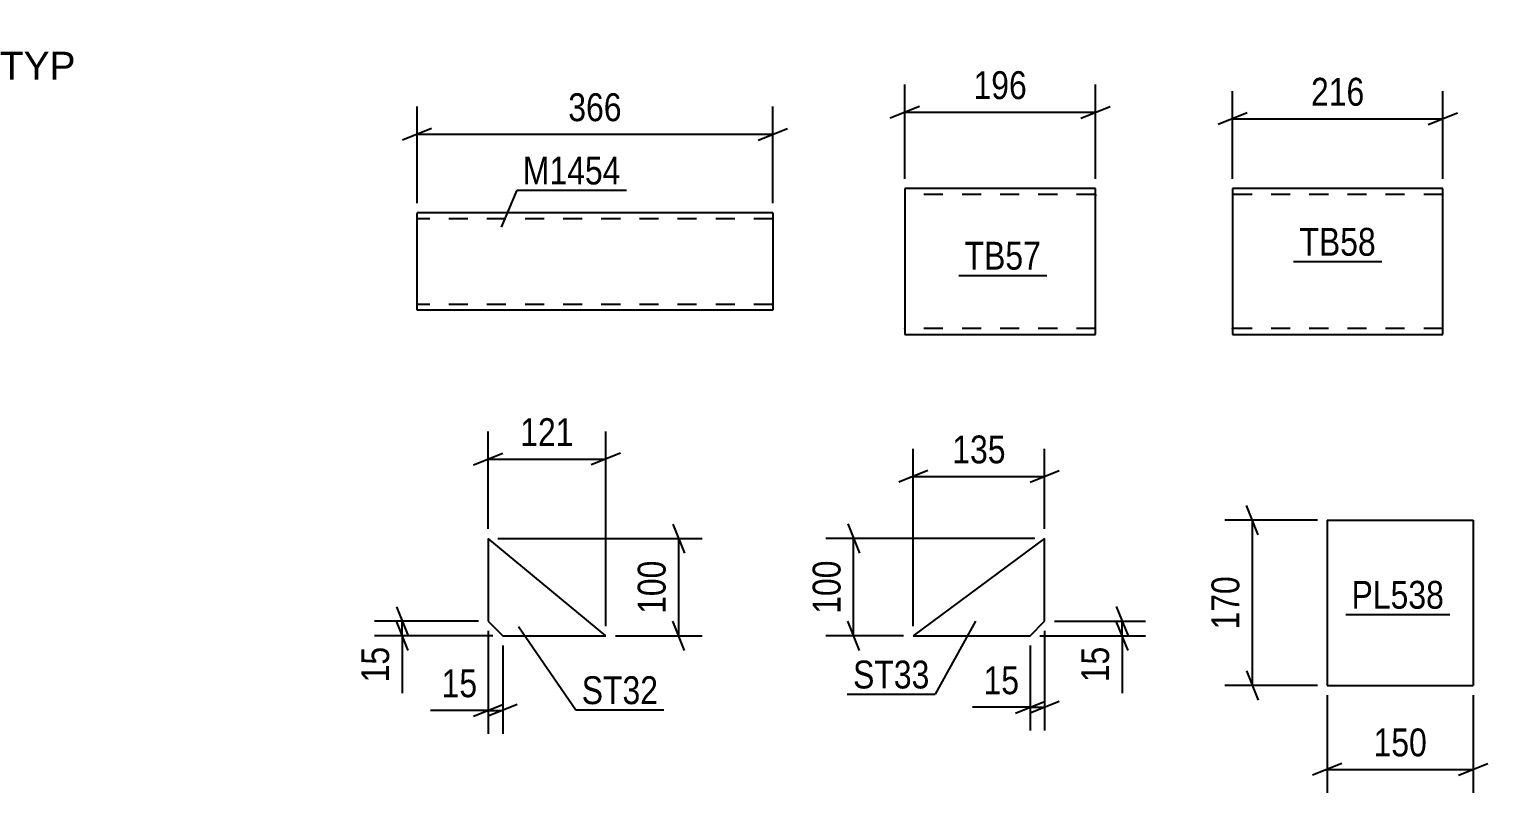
# Model space of a CAD drawing. Header units: millimetres. Extents: x 0 to 841, y 0 to 594.
# Drawn here: x 345.4 to 495.3, y 103.9 to 182.4 of the extents above; entities that cross this region are included whole.
import ezdxf

# ---------------------------------------------------------------- set-up
doc = ezdxf.new("R2010")
doc.units = ezdxf.units.MM
doc.linetypes.add('DXK_LINE_DOT2', pattern=[3.9198, 1.9599, -1.9599])
doc.styles.add('Arial', font='ARIAL.TTF', dxfattribs={"height": 0.2})
doc.styles.add('Arial Narrow', font='ARIALN.TTF', dxfattribs={"height": 0.2})

# ---------------------------------------------------------------- blocks, each defined once
blk = doc.blocks.new('Part-318895985-1874 - 1860')
at = {"color": 2, "linetype": 'Continuous'}
for p, q in [((478.8, 131.94), (478.8, 114.94)), ((478.8, 131.94), (493.8, 131.94)), ((493.8, 131.94), (493.8, 114.94)), ((478.8, 114.94), (493.8, 114.94))]:
    blk.add_line(p, q, dxfattribs=at)
blk = doc.blocks.new('Part-318895985-1844 - 1829')
at = {"color": 2, "linetype": 'Continuous'}
for p, q in [((435.38, 166.04), (435.38, 151.13)), ((454.98, 166.04), (435.38, 166.04)), ((454.98, 152.24), (454.98, 166.04)), ((454.98, 151.04), (454.98, 152.24)), ((435.38, 151.13), (435.38, 151.04)), ((435.38, 151.04), (454.98, 151.04))]:
    blk.add_line(p, q, dxfattribs=at)
at = {"color": 7, "linetype": 'DXK_LINE_DOT2'}
for p, q in [((454.98, 165.44), (435.38, 165.44)), ((454.98, 165.4), (454.98, 165.44)), ((454.98, 165.44), (454.98, 165.4)), ((454.98, 165.3), (454.98, 165.4)), ((454.98, 165.4), (454.98, 165.3)), ((435.38, 151.64), (435.38, 151.69)), ((454.98, 151.64), (435.38, 151.64)), ((454.98, 151.69), (454.98, 152.01)), ((454.98, 151.64), (454.98, 151.69))]:
    blk.add_line(p, q, dxfattribs=at)
blk = doc.blocks.new('Part-318895985-1779 - 1763')
at = {"color": 2, "linetype": 'Continuous'}
for p, q in [((392.55, 130.05), (392.55, 121.55)), ((404.64, 120.05), (392.55, 130.05)), ((392.55, 121.55), (394.05, 120.05)), ((394.05, 120.05), (404.64, 120.05))]:
    blk.add_line(p, q, dxfattribs=at)
blk = doc.blocks.new('Part-318895985-1703 - 1687')
at = {"color": 2, "linetype": 'Continuous'}
for p, q in [((449.75, 130.06), (436.25, 120.06)), ((449.75, 121.56), (449.75, 130.06)), ((448.25, 120.06), (449.75, 121.56)), ((436.25, 120.06), (448.25, 120.06))]:
    blk.add_line(p, q, dxfattribs=at)
blk = doc.blocks.new('Part-318895985-1671 - 1656')
at = {"color": 2, "linetype": 'Continuous'}
for p, q in [((490.67, 166.04), (469.07, 166.04)), ((469.07, 166.04), (469.07, 151.13)), ((490.67, 151.04), (490.67, 166.04)), ((469.07, 151.13), (469.07, 151.04)), ((469.07, 151.04), (490.67, 151.04))]:
    blk.add_line(p, q, dxfattribs=at)
at = {"color": 7, "linetype": 'DXK_LINE_DOT2'}
for p, q in [((490.67, 165.44), (469.07, 165.44)), ((469.07, 151.64), (469.07, 151.69)), ((490.67, 151.64), (469.07, 151.64)), ((490.67, 151.64), (490.67, 151.69))]:
    blk.add_line(p, q, dxfattribs=at)
blk = doc.blocks.new('Part-318895985-1488 - 1472')
at = {"color": 2, "linetype": 'Continuous'}
for p, q in [((421.82, 163.54), (385.24, 163.54)), ((385.24, 153.54), (385.24, 163.54)), ((421.82, 163.54), (421.82, 153.54)), ((421.82, 153.54), (385.24, 153.54))]:
    blk.add_line(p, q, dxfattribs=at)
at = {"color": 7, "linetype": 'DXK_LINE_DOT2'}
for p, q in [((421.82, 162.94), (385.24, 162.94)), ((385.24, 154.19), (385.24, 154.28)), ((385.24, 154.19), (385.24, 154.28)), ((385.24, 154.14), (385.24, 154.19)), ((385.24, 154.14), (385.24, 154.19)), ((421.82, 154.14), (385.24, 154.14)), ((421.82, 154.14), (421.82, 154.19))]:
    blk.add_line(p, q, dxfattribs=at)
blk = doc.blocks.new('StraightDimension-318895985-1876 - 1860')
at = {"color": 7, "linetype": 'Continuous'}
for p, q in [((478.8, 113.94), (478.8, 103.91)), ((493.8, 113.94), (493.8, 103.91)), ((480.3, 106.91), (477.3, 105.71)), ((492.3, 105.71), (495.3, 106.91)), ((478.8, 106.31), (493.8, 106.31))]:
    blk.add_line(p, q, dxfattribs=at)
at = {"color": 0}
blk.add_wipeout([(489.65, 107.06), (489.65, 111.26), (482.96, 111.26), (482.96, 107.06)], dxfattribs=at)
at = {"color": 3, "style": 'Arial Narrow'}
blk.add_text('150', height=2.863, dxfattribs=at).set_placement((483.56, 107.66))
blk = doc.blocks.new('StraightDimension-318895985-1887 - 1860')
at = {"color": 7, "linetype": 'Continuous'}
for p, q in [((471.71, 130.44), (470.51, 133.44)), ((477.8, 131.94), (468.26, 131.94)), ((471.11, 114.94), (471.11, 131.94)), ((470.51, 116.44), (471.71, 113.44)), ((477.8, 114.94), (468.26, 114.94))]:
    blk.add_line(p, q, dxfattribs=at)
at = {"color": 0}
blk.add_wipeout([(470.36, 126.78), (466.16, 126.78), (466.16, 120.1), (470.36, 120.1)], dxfattribs=at)
at = {"color": 3, "style": 'Arial Narrow'}
blk.add_text('170', height=2.863, rotation=90.0002, dxfattribs=at).set_placement((469.76, 120.7))
blk = doc.blocks.new('StraightDimension-318895985-1846 - 1829')
at = {"color": 7, "linetype": 'Continuous'}
for p, q in [((435.38, 167.04), (435.38, 176.75)), ((454.98, 167.04), (454.98, 176.75)), ((436.88, 174.5), (433.88, 173.3)), ((453.48, 173.3), (456.48, 174.5)), ((435.38, 173.9), (454.98, 173.9))]:
    blk.add_line(p, q, dxfattribs=at)
at = {"color": 0}
blk.add_wipeout([(448.52, 174.65), (448.52, 178.85), (441.84, 178.85), (441.84, 174.65)], dxfattribs=at)
at = {"color": 3, "style": 'Arial Narrow'}
blk.add_text('196', height=2.863, dxfattribs=at).set_placement((442.44, 175.25))
blk = doc.blocks.new('StraightDimension-318895985-1781 - 1763')
at = {"color": 7, "linetype": 'Continuous'}
for p, q in [((411.54, 131.55), (412.74, 128.55)), ((393.55, 130.05), (414.54, 130.05)), ((412.14, 120.05), (412.14, 130.05)), ((412.74, 118.55), (411.54, 121.55)), ((405.64, 120.05), (414.54, 120.05))]:
    blk.add_line(p, q, dxfattribs=at)
at = {"color": 0}
blk.add_wipeout([(411.39, 128.4), (407.19, 128.4), (407.19, 121.71), (411.39, 121.71)], dxfattribs=at)
at = {"color": 3, "style": 'Arial Narrow'}
blk.add_text('100', height=2.863, rotation=90.0002, dxfattribs=at).set_placement((410.79, 122.31))
blk = doc.blocks.new('StraightDimension-318895985-1793 - 1763')
at = {"color": 7, "linetype": 'Continuous'}
for p, q in [((383.12, 123.05), (384.32, 120.05)), ((391.55, 121.55), (380.87, 121.55)), ((384.32, 118.55), (383.12, 121.55)), ((383.72, 120.05), (383.72, 121.55)), ((393.05, 120.05), (380.87, 120.05)), ((383.72, 120.05), (383.72, 114.15)), ((383.72, 120.05), (383.72, 114.15))]:
    blk.add_line(p, q, dxfattribs=at)
at = {"color": 0}
blk.add_wipeout([(382.97, 119.53), (378.77, 119.53), (378.77, 114.67), (382.97, 114.67)], dxfattribs=at)
at = {"color": 3, "style": 'Arial Narrow'}
blk.add_text('15', height=2.863, rotation=90.0002, dxfattribs=at).set_placement((382.37, 115.27))
blk = doc.blocks.new('StraightDimension-318895985-1805 - 1763')
at = {"color": 7, "linetype": 'Continuous'}
for p, q in [((392.55, 131.05), (392.55, 141.07)), ((404.64, 121.05), (404.64, 141.07)), ((391.05, 137.62), (394.05, 138.82)), ((392.55, 138.22), (404.64, 138.22)), ((406.14, 138.82), (403.14, 137.62))]:
    blk.add_line(p, q, dxfattribs=at)
at = {"color": 0}
blk.add_wipeout([(401.94, 138.97), (401.94, 143.17), (395.25, 143.17), (395.25, 138.97)], dxfattribs=at)
at = {"color": 3, "style": 'Arial Narrow'}
blk.add_text('121', height=2.863, dxfattribs=at).set_placement((395.85, 139.57))
blk = doc.blocks.new('StraightDimension-318895985-1815 - 1763')
at = {"color": 7, "linetype": 'Continuous'}
for p, q in [((392.55, 120.55), (392.55, 109.99)), ((394.05, 119.05), (394.05, 109.99)), ((391.05, 111.79), (394.05, 112.99)), ((395.55, 112.99), (392.55, 111.79)), ((392.55, 112.39), (386.64, 112.39)), ((392.55, 112.39), (386.64, 112.39)), ((392.55, 112.39), (394.05, 112.39))]:
    blk.add_line(p, q, dxfattribs=at)
at = {"color": 0}
blk.add_wipeout([(392.02, 113.14), (392.02, 117.34), (387.17, 117.34), (387.17, 113.14)], dxfattribs=at)
at = {"color": 3, "style": 'Arial Narrow'}
blk.add_text('15', height=2.863, dxfattribs=at).set_placement((387.77, 113.74))
blk = doc.blocks.new('StraightDimension-318895985-1721 - 1687')
at = {"color": 7, "linetype": 'Continuous'}
for p, q in [((429.52, 131.56), (430.72, 128.56)), ((448.75, 130.06), (427.27, 130.06)), ((430.12, 120.06), (430.12, 130.06)), ((430.72, 118.56), (429.52, 121.56)), ((435.25, 120.06), (427.27, 120.06))]:
    blk.add_line(p, q, dxfattribs=at)
at = {"color": 0}
blk.add_wipeout([(429.37, 128.4), (425.17, 128.4), (425.17, 121.72), (429.37, 121.72)], dxfattribs=at)
at = {"color": 3, "style": 'Arial Narrow'}
blk.add_text('100', height=2.863, rotation=90.0002, dxfattribs=at).set_placement((428.77, 122.32))
blk = doc.blocks.new('StraightDimension-318895985-1705 - 1687')
at = {"color": 7, "linetype": 'Continuous'}
for p, q in [((457.12, 123.06), (458.32, 120.06)), ((450.75, 121.56), (460.12, 121.56)), ((458.32, 118.56), (457.12, 121.56)), ((457.72, 120.06), (457.72, 121.56)), ((449.25, 120.06), (460.12, 120.06)), ((457.72, 120.06), (457.72, 114.15)), ((457.72, 120.06), (457.72, 114.15))]:
    blk.add_line(p, q, dxfattribs=at)
at = {"color": 0}
blk.add_wipeout([(456.97, 119.53), (452.77, 119.53), (452.77, 114.68), (456.97, 114.68)], dxfattribs=at)
at = {"color": 3, "style": 'Arial Narrow'}
blk.add_text('15', height=2.863, rotation=90.0002, dxfattribs=at).set_placement((456.37, 115.28))
blk = doc.blocks.new('StraightDimension-318895985-1734 - 1687')
at = {"color": 7, "linetype": 'Continuous'}
for p, q in [((449.75, 120.56), (449.75, 110.3)), ((448.25, 119.06), (448.25, 110.3)), ((448.25, 112.7), (442.34, 112.7)), ((448.25, 112.7), (442.34, 112.7)), ((446.75, 112.1), (449.75, 113.3)), ((451.25, 113.3), (448.25, 112.1)), ((448.25, 112.7), (449.75, 112.7))]:
    blk.add_line(p, q, dxfattribs=at)
at = {"color": 0}
blk.add_wipeout([(447.72, 113.45), (447.72, 117.65), (442.87, 117.65), (442.87, 113.45)], dxfattribs=at)
at = {"color": 3, "style": 'Arial Narrow'}
blk.add_text('15', height=2.863, dxfattribs=at).set_placement((443.47, 114.05))
blk = doc.blocks.new('StraightDimension-318895985-1748 - 1687')
at = {"color": 7, "linetype": 'Continuous'}
for p, q in [((436.25, 121.06), (436.25, 139.29)), ((449.75, 131.06), (449.75, 139.29)), ((437.75, 137.04), (434.75, 135.84)), ((436.25, 136.44), (449.75, 136.44)), ((448.25, 135.84), (451.25, 137.04))]:
    blk.add_line(p, q, dxfattribs=at)
at = {"color": 0}
blk.add_wipeout([(446.34, 137.19), (446.34, 141.39), (439.66, 141.39), (439.66, 137.19)], dxfattribs=at)
at = {"color": 3, "style": 'Arial Narrow'}
blk.add_text('135', height=2.863, dxfattribs=at).set_placement((440.26, 137.79))
blk = doc.blocks.new('StraightDimension-318895985-1673 - 1656')
at = {"color": 7, "linetype": 'Continuous'}
for p, q in [((469.07, 167.04), (469.07, 176.07)), ((490.67, 167.04), (490.67, 176.07)), ((470.57, 173.82), (467.57, 172.62)), ((469.07, 173.22), (490.67, 173.22)), ((489.17, 172.62), (492.17, 173.82))]:
    blk.add_line(p, q, dxfattribs=at)
at = {"color": 0}
blk.add_wipeout([(483.21, 173.97), (483.21, 178.17), (476.53, 178.17), (476.53, 173.97)], dxfattribs=at)
at = {"color": 3, "style": 'Arial Narrow'}
blk.add_text('216', height=2.863, dxfattribs=at).set_placement((477.13, 174.57))
blk = doc.blocks.new('StraightDimension-318895985-1490 - 1472')
at = {"color": 7, "linetype": 'Continuous'}
for p, q in [((385.24, 164.54), (385.24, 174.48)), ((421.82, 164.54), (421.82, 174.48)), ((386.74, 172.23), (383.74, 171.03)), ((385.24, 171.63), (421.82, 171.63)), ((420.32, 171.03), (423.32, 172.23))]:
    blk.add_line(p, q, dxfattribs=at)
at = {"color": 0}
blk.add_wipeout([(406.87, 172.38), (406.87, 176.58), (400.19, 176.58), (400.19, 172.38)], dxfattribs=at)
at = {"color": 3, "style": 'Arial Narrow'}
blk.add_text('366', height=2.863, dxfattribs=at).set_placement((400.79, 172.98))
blk = doc.blocks.new('WeldMark-318895985-6480 - 6176')
at = {"linetype": 'Continuous'}
for points in [[(311.89, 157.48), (309.32, 155.77), (310.79, 158.5)], [(321.37, 144.87), (319.85, 142.18), (319.93, 145.27)]]:
    blk.add_hatch(color=30, dxfattribs=at).paths.add_polyline_path(points)
at = {"color": 30, "linetype": 'Continuous'}
for p, q in [((309.32, 155.77), (329.76, 178.15)), ((319.85, 142.18), (329.76, 178.15)), ((329.76, 178.15), (338.76, 178.15))]:
    blk.add_line(p, q, dxfattribs=at)
at = {"color": 3, "linetype": 'Continuous'}
for q in [(337.47, 173.87), (334.04, 173.87)]:
    blk.add_line((334.04, 178.15), q, dxfattribs=at)
for start, end in [(90, 270), (270, 90)]:
    blk.add_arc((329.76, 178.15), 1.5, start, end, dxfattribs=at)
at = {"color": 0, "linetype": 'Continuous'}
blk.add_wipeout([(350.13, 177.25), (350.13, 180.25), (342.36, 180.25), (342.36, 177.25)], dxfattribs=at)
blk.add_wipeout([(350.13, 177.25), (350.13, 180.25), (342.36, 180.25), (342.36, 177.25)], dxfattribs=at)
at = {"color": 3, "linetype": 'Continuous'}
for q in [(343.04, 182.44), (343.04, 173.87)]:
    blk.add_line((338.76, 178.15), q, dxfattribs=at)
at = {"color": 3, "linetype": 'Continuous', "style": 'Arial'}
blk.add_text('TYP', height=2.865, dxfattribs=at).set_placement((342.36, 177.25))
blk = doc.blocks.new('Mark-318895985-1872 - 1860')
at = {"color": 0}
blk.add_wipeout([(490.8, 122.84), (490.8, 125.84), (481.3, 125.84), (481.3, 122.84)], dxfattribs=at)
blk.add_wipeout([(490.8, 122.84), (490.8, 125.84), (481.3, 125.84), (481.3, 122.84)], dxfattribs=at)
at = {"color": 30, "linetype": 'Continuous'}
blk.add_line((480.7, 122.24), (491.4, 122.24), dxfattribs=at)
at = {"color": 3, "style": 'Arial Narrow'}
blk.add_text('PL538', height=2.863, dxfattribs=at).set_placement((481.3, 122.84))
blk = doc.blocks.new('Mark-318895985-1842 - 1829')
at = {"color": 0}
blk.add_wipeout([(449.38, 157.71), (449.38, 160.71), (441.52, 160.71), (441.52, 157.71)], dxfattribs=at)
blk.add_wipeout([(449.38, 157.71), (449.38, 160.71), (441.52, 160.71), (441.52, 157.71)], dxfattribs=at)
at = {"color": 30, "linetype": 'Continuous'}
blk.add_line((440.92, 157.11), (449.98, 157.11), dxfattribs=at)
at = {"color": 3, "style": 'Arial Narrow'}
blk.add_text('TB57', height=2.863, dxfattribs=at).set_placement((441.52, 157.71))
blk = doc.blocks.new('Mark-318895985-1775 - 1763')
at = {"color": 0}
blk.add_wipeout([(410.02, 113.03), (410.02, 116.03), (402.17, 116.03), (402.17, 113.03)], dxfattribs=at)
blk.add_wipeout([(410.02, 113.03), (410.02, 116.03), (402.17, 116.03), (402.17, 113.03)], dxfattribs=at)
at = {"color": 30, "linetype": 'Continuous'}
for p, q in [((395.67, 121.01), (401.57, 112.43)), ((401.57, 112.43), (410.62, 112.43))]:
    blk.add_line(p, q, dxfattribs=at)
at = {"color": 3, "style": 'Arial Narrow'}
blk.add_text('ST32', height=2.863, dxfattribs=at).set_placement((402.17, 113.03))
blk = doc.blocks.new('Mark-318895985-1699 - 1687')
at = {"color": 0}
blk.add_wipeout([(437.91, 114.64), (437.91, 117.64), (430.06, 117.64), (430.06, 114.64)], dxfattribs=at)
blk.add_wipeout([(437.91, 114.64), (437.91, 117.64), (430.06, 117.64), (430.06, 114.64)], dxfattribs=at)
at = {"color": 30, "linetype": 'Continuous'}
for p in [(442.66, 121.55), (429.46, 114.04)]:
    blk.add_line(p, (438.51, 114.04), dxfattribs=at)
at = {"color": 3, "style": 'Arial Narrow'}
blk.add_text('ST33', height=2.863, dxfattribs=at).set_placement((430.06, 114.64))
blk = doc.blocks.new('Mark-318895985-1669 - 1656')
at = {"color": 0}
blk.add_wipeout([(483.8, 159.14), (483.8, 162.14), (475.94, 162.14), (475.94, 159.14)], dxfattribs=at)
blk.add_wipeout([(483.8, 159.14), (483.8, 162.14), (475.94, 162.14), (475.94, 159.14)], dxfattribs=at)
at = {"color": 30, "linetype": 'Continuous'}
blk.add_line((475.34, 158.54), (484.4, 158.54), dxfattribs=at)
at = {"color": 3, "style": 'Arial Narrow'}
blk.add_text('TB58', height=2.863, dxfattribs=at).set_placement((475.94, 159.14))
blk = doc.blocks.new('Mark-318895985-1484 - 1472')
at = {"color": 0}
blk.add_wipeout([(406.18, 166.47), (406.18, 169.47), (396.12, 169.47), (396.12, 166.47)], dxfattribs=at)
blk.add_wipeout([(406.18, 166.47), (406.18, 169.47), (396.12, 169.47), (396.12, 166.47)], dxfattribs=at)
at = {"color": 30, "linetype": 'Continuous'}
for p, q in [((393.92, 162.08), (395.52, 165.87)), ((395.52, 165.87), (406.78, 165.87))]:
    blk.add_line(p, q, dxfattribs=at)
at = {"color": 3, "style": 'Arial Narrow'}
blk.add_text('M1454', height=2.863, dxfattribs=at).set_placement((396.12, 166.47))

msp = doc.modelspace()

# ---------------------------------------------------------------- block references
for name in ['WeldMark-318895985-6480 - 6176', 'StraightDimension-318895985-1846 - 1829', 'StraightDimension-318895985-1673 - 1656', 'StraightDimension-318895985-1490 - 1472', 'Part-318895985-1844 - 1829', 'Part-318895985-1671 - 1656', 'Part-318895985-1488 - 1472', 'Part-318895985-1874 - 1860', 'Part-318895985-1779 - 1763', 'Part-318895985-1703 - 1687', 'StraightDimension-318895985-1876 - 1860']:
    msp.add_blockref(name, (0, 0))

# ---------------------------------------------------------------- next in the draw order: block references
for name in ['Mark-318895985-1484 - 1472', 'Mark-318895985-1669 - 1656', 'Mark-318895985-1842 - 1829', 'StraightDimension-318895985-1887 - 1860', 'StraightDimension-318895985-1781 - 1763', 'StraightDimension-318895985-1721 - 1687', 'Mark-318895985-1872 - 1860']:
    msp.add_blockref(name, (0, 0))

# ---------------------------------------------------------------- next in the draw order: block references
for name in ['StraightDimension-318895985-1793 - 1763', 'StraightDimension-318895985-1705 - 1687']:
    msp.add_blockref(name, (0, 0))

# ---------------------------------------------------------------- next in the draw order: block references
for name in ['StraightDimension-318895985-1805 - 1763', 'StraightDimension-318895985-1734 - 1687']:
    msp.add_blockref(name, (0, 0))

# ---------------------------------------------------------------- next in the draw order: block references
for name in ['StraightDimension-318895985-1748 - 1687', 'StraightDimension-318895985-1815 - 1763']:
    msp.add_blockref(name, (0, 0))

# ---------------------------------------------------------------- next in the draw order: block references
for name in ['Mark-318895985-1699 - 1687', 'Mark-318895985-1775 - 1763']:
    msp.add_blockref(name, (0, 0))

doc.saveas('drawing.dxf')
